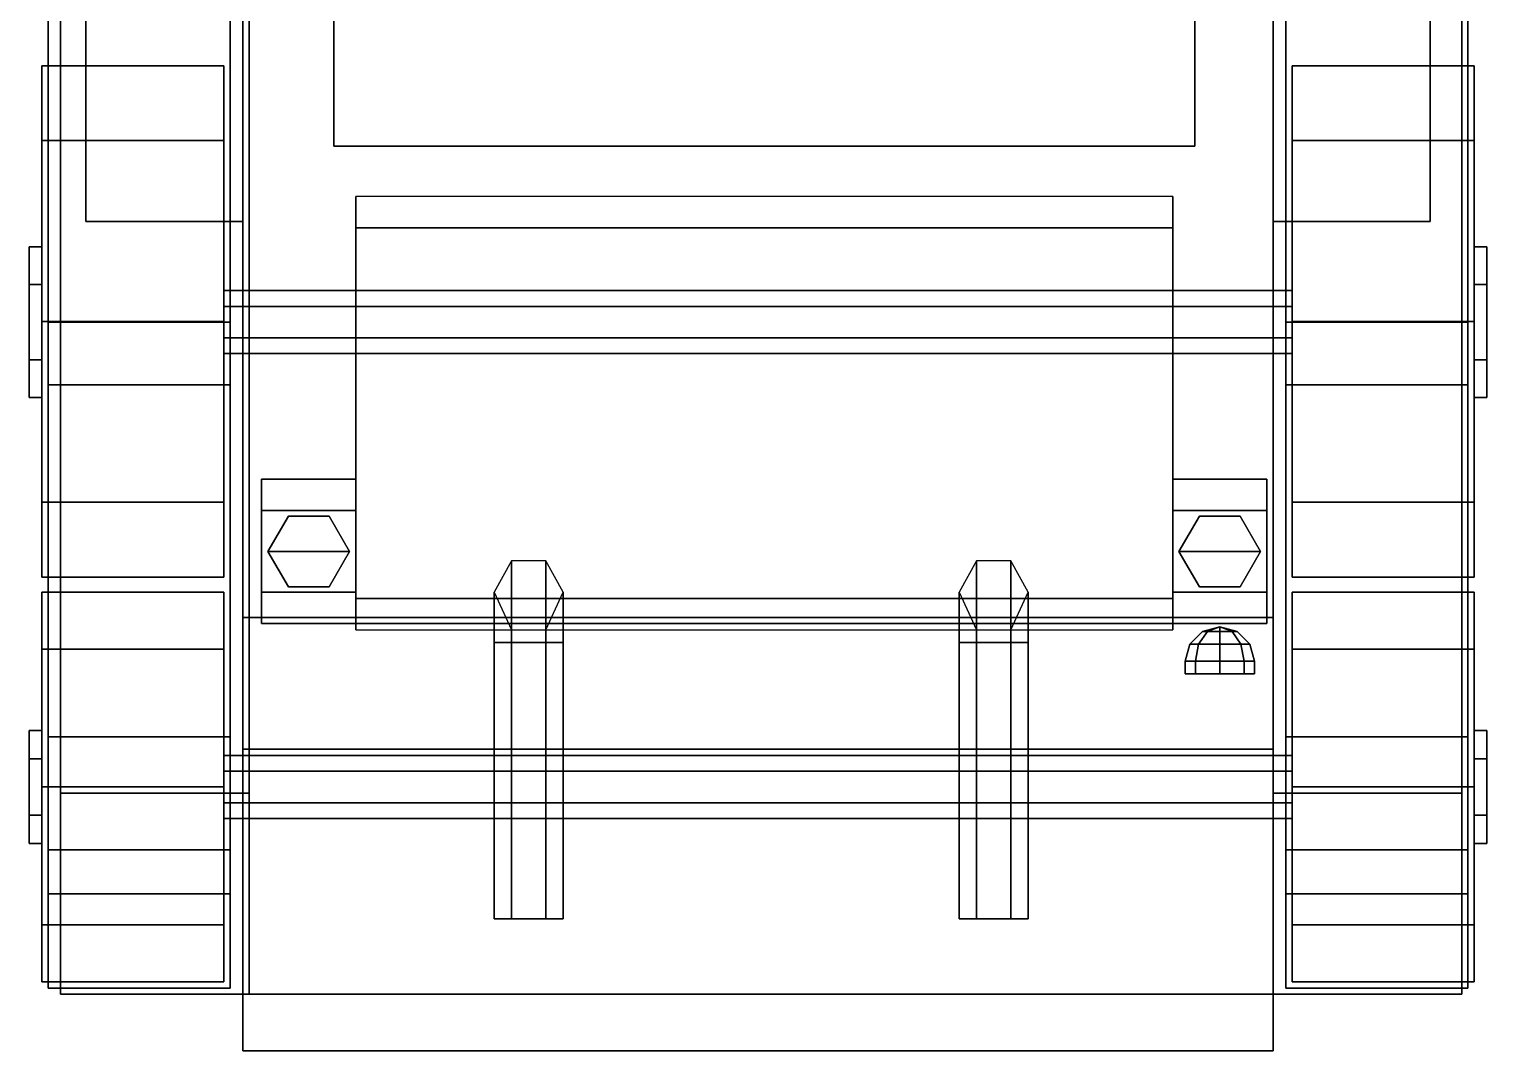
# Model space of a CAD drawing. Extents: x -1.17 to 1.15, y -2.92 to 2.79.
# Drawn here: x -1.165 to 1.155, y -2.92 to -1.294 of the extents above; entities that cross this region are included whole.
import ezdxf

# ---------------------------------------------------------------- set-up
doc = ezdxf.new("R2010")
doc.units = 0
doc.layers.get('0').update_dxf_attribs({"linetype": 'CONTINUOUS'})
for name, color, linetype in [('MUDGUARD', 5, 'CONTINUOUS'), ('TRACKS', 8, 'CONTINUOUS'), ('WHEELS', 2, 'CONTINUOUS')]:
    doc.layers.add(name, color=color, linetype=linetype)

msp = doc.modelspace()

# ---------------------------------------------------------------- linework, layer by layer
for points in [[(-1.075, 0.97, 1.37), (-1.075, 0.97, 1.22), (-1.075, -1.6, 1.22), (-1.075, -1.6, 1.37)], [(-1.075, -1.6, 1.37), (-0.825, -1.6, 1.37), (-0.825, 0.97, 1.37), (-1.075, 0.97, 1.37)], [(-0.825, 0.96, 0.33), (-0.825, -2.23, 0.33), (-0.825, -2.44, 1.5), (-0.825, 0.96, 1.5)], [(0.815, 0.96, 0.33), (0.815, -2.23, 0.33), (-0.825, -2.23, 0.33), (-0.825, 0.96, 0.33)], [(-0.825, 0.96, 1.5), (-0.825, -2.44, 1.5), (0.815, -2.44, 1.5), (0.815, 0.96, 1.5)], [(1.065, 0.97, 1.37), (0.815, 0.97, 1.37), (0.815, -1.6, 1.37), (1.065, -1.6, 1.37)], [(0.815, -2.44, 1.5), (0.815, -2.23, 0.33), (0.815, 0.96, 0.33), (0.815, 0.96, 1.5)], [(1.065, -1.6, 1.37), (1.065, -1.6, 1.22), (1.065, 0.97, 1.22), (1.065, 0.97, 1.37)], [(-0.68, -1.48, 1.57), (0.69, -1.48, 1.57), (0.69, -1.02, 1.57), (-0.68, -1.02, 1.57)], [(-0.68, -1.02, 1.5), (-0.68, -1.48, 1.5), (-0.68, -1.48, 1.57), (-0.68, -1.02, 1.57)], [(0.69, -1.02, 1.57), (0.69, -1.48, 1.57), (0.69, -1.48, 1.5), (0.69, -1.02, 1.5)], [(-0.68, -1.48, 1.5), (0.69, -1.48, 1.5), (0.69, -1.48, 1.57), (-0.68, -1.48, 1.57)], [(-0.645, -1.56, 1.5), (-0.645, -2.25, 1.5), (-0.645, -2.24, 1.6), (-0.645, -1.61, 1.6)], [(0.655, -1.61, 1.6), (0.655, -1.56, 1.5), (-0.645, -1.56, 1.5), (-0.645, -1.61, 1.6)], [(0.655, -2.24, 1.6), (0.655, -2.25, 1.5), (0.655, -1.56, 1.5), (0.655, -1.61, 1.6)], [(-1.075, -1.6, 1.22), (-0.825, -1.6, 1.22), (-0.825, -1.6, 1.37), (-1.075, -1.6, 1.37)], [(0.815, -1.6, 1.37), (0.815, -1.6, 1.22), (1.065, -1.6, 1.22), (1.065, -1.6, 1.37)], [(0.655, -1.71, 1.65), (0.655, -1.61, 1.6), (-0.645, -1.61, 1.6), (-0.645, -1.71, 1.65)], [(-0.645, -1.61, 1.6), (-0.645, -2.24, 1.6), (-0.645, -2.2, 1.65), (-0.645, -1.71, 1.65)], [(0.655, -2.2, 1.65), (0.655, -2.24, 1.6), (0.655, -1.61, 1.6), (0.655, -1.71, 1.65)], [(-0.645, -1.71, 1.65), (-0.645, -2.2, 1.65), (0.655, -2.2, 1.65), (0.655, -1.71, 1.65)], [(-0.795, -2.01, 1.5), (-0.795, -2.24, 1.5), (-0.795, -2.24, 1.59), (-0.795, -2.01, 1.59)], [(-0.645, -2.01, 1.59), (-0.645, -2.01, 1.5), (-0.795, -2.01, 1.5), (-0.795, -2.01, 1.59)], [(-0.645, -2.06, 1.65), (-0.645, -2.01, 1.59), (-0.795, -2.01, 1.59), (-0.795, -2.06, 1.65)], [(-0.795, -2.01, 1.59), (-0.795, -2.24, 1.59), (-0.795, -2.19, 1.65), (-0.795, -2.06, 1.65)], [(0.805, -2.06, 1.65), (0.805, -2.01, 1.59), (0.655, -2.01, 1.59), (0.655, -2.06, 1.65)], [(0.805, -2.01, 1.59), (0.805, -2.01, 1.5), (0.655, -2.01, 1.5), (0.655, -2.01, 1.59)], [(0.805, -2.19, 1.65), (0.805, -2.24, 1.59), (0.805, -2.01, 1.59), (0.805, -2.06, 1.65)], [(0.805, -2.24, 1.59), (0.805, -2.24, 1.5), (0.805, -2.01, 1.5), (0.805, -2.01, 1.59)], [(-0.795, -2.06, 1.65), (-0.795, -2.19, 1.65), (-0.645, -2.19, 1.65), (-0.645, -2.06, 1.65)], [(0.655, -2.06, 1.65), (0.655, -2.19, 1.65), (0.805, -2.19, 1.65), (0.805, -2.06, 1.65)], [(-0.7525, -2.0687, 1.65), (-0.785, -2.125, 1.65), (-0.785, -2.125, 1.7), (-0.7525, -2.0687, 1.7)], [(-0.785, -2.125, 1.7), (-0.655, -2.125, 1.7), (-0.6875, -2.0687, 1.7), (-0.7525, -2.0687, 1.7)], [(-0.6875, -2.0687, 1.65), (-0.7525, -2.0687, 1.65), (-0.7525, -2.0687, 1.7), (-0.6875, -2.0687, 1.7)], [(-0.655, -2.125, 1.65), (-0.6875, -2.0687, 1.65), (-0.6875, -2.0687, 1.7), (-0.655, -2.125, 1.7)], [(0.665, -2.125, 1.7), (0.795, -2.125, 1.7), (0.7625, -2.0687, 1.7), (0.6975, -2.0687, 1.7)], [(0.6975, -2.0687, 1.65), (0.665, -2.125, 1.65), (0.665, -2.125, 1.7), (0.6975, -2.0687, 1.7)], [(0.7625, -2.0687, 1.65), (0.6975, -2.0687, 1.65), (0.6975, -2.0687, 1.7), (0.7625, -2.0687, 1.7)], [(0.795, -2.125, 1.65), (0.7625, -2.0687, 1.65), (0.7625, -2.0687, 1.7), (0.795, -2.125, 1.7)], [(-0.785, -2.125, 1.65), (-0.7525, -2.1813, 1.65), (-0.7525, -2.1813, 1.7), (-0.785, -2.125, 1.7)], [(-0.7525, -2.1813, 1.7), (-0.6875, -2.1813, 1.7), (-0.655, -2.125, 1.7), (-0.785, -2.125, 1.7)], [(-0.6875, -2.1813, 1.65), (-0.655, -2.125, 1.65), (-0.655, -2.125, 1.7), (-0.6875, -2.1813, 1.7)], [(0.6975, -2.1813, 1.7), (0.7625, -2.1813, 1.7), (0.795, -2.125, 1.7), (0.665, -2.125, 1.7)], [(0.665, -2.125, 1.65), (0.6975, -2.1813, 1.65), (0.6975, -2.1813, 1.7), (0.665, -2.125, 1.7)], [(0.7625, -2.1813, 1.65), (0.795, -2.125, 1.65), (0.795, -2.125, 1.7), (0.7625, -2.1813, 1.7)], [(-0.3975, -2.14, 1.5), (-0.425, -2.19, 1.5), (-0.425, -2.27, 1.58), (-0.3975, -2.27, 1.6276)], [(-0.3425, -2.14, 1.5), (-0.3975, -2.14, 1.5), (-0.3975, -2.27, 1.6276), (-0.3425, -2.27, 1.6276)], [(-0.315, -2.19, 1.5), (-0.3425, -2.14, 1.5), (-0.3425, -2.27, 1.6276), (-0.315, -2.27, 1.58)], [(0.3425, -2.14, 1.5), (0.315, -2.19, 1.5), (0.315, -2.27, 1.58), (0.3425, -2.27, 1.6276)], [(0.3975, -2.14, 1.5), (0.3425, -2.14, 1.5), (0.3425, -2.27, 1.6276), (0.3975, -2.27, 1.6276)], [(0.425, -2.19, 1.5), (0.3975, -2.14, 1.5), (0.3975, -2.27, 1.6276), (0.425, -2.27, 1.58)], [(-0.795, -2.19, 1.65), (-0.795, -2.24, 1.59), (-0.645, -2.24, 1.59), (-0.645, -2.19, 1.65)], [(-0.7525, -2.1813, 1.65), (-0.6875, -2.1813, 1.65), (-0.6875, -2.1813, 1.7), (-0.7525, -2.1813, 1.7)], [(-0.645, -2.2, 1.65), (-0.645, -2.24, 1.6), (0.655, -2.24, 1.6), (0.655, -2.2, 1.65)], [(-0.425, -2.19, 1.5), (-0.3975, -2.25, 1.5), (-0.3975, -2.27, 1.5324), (-0.425, -2.27, 1.58)], [(-0.3425, -2.25, 1.5), (-0.315, -2.19, 1.5), (-0.315, -2.27, 1.58), (-0.3425, -2.27, 1.5324)], [(0.315, -2.19, 1.5), (0.3425, -2.25, 1.5), (0.3425, -2.27, 1.5324), (0.315, -2.27, 1.58)], [(0.3975, -2.25, 1.5), (0.425, -2.19, 1.5), (0.425, -2.27, 1.58), (0.3975, -2.27, 1.5324)], [(0.655, -2.19, 1.65), (0.655, -2.24, 1.59), (0.805, -2.24, 1.59), (0.805, -2.19, 1.65)], [(0.6975, -2.1813, 1.65), (0.7625, -2.1813, 1.65), (0.7625, -2.1813, 1.7), (0.6975, -2.1813, 1.7)], [(-0.825, -2.23, 0.33), (-0.825, -2.83, 0.67), (-0.825, -2.92, 1.14), (-0.825, -2.44, 1.5)], [(0.815, -2.23, 0.33), (0.815, -2.83, 0.67), (-0.825, -2.83, 0.67), (-0.825, -2.23, 0.33)], [(-0.795, -2.24, 1.59), (-0.795, -2.24, 1.5), (-0.645, -2.24, 1.5), (-0.645, -2.24, 1.59)], [(-0.645, -2.24, 1.6), (-0.645, -2.25, 1.5), (0.655, -2.25, 1.5), (0.655, -2.24, 1.6)], [(-0.3975, -2.25, 1.5), (-0.3425, -2.25, 1.5), (-0.3425, -2.27, 1.5324), (-0.3975, -2.27, 1.5324)], [(0.3425, -2.25, 1.5), (0.3975, -2.25, 1.5), (0.3975, -2.27, 1.5324), (0.3425, -2.27, 1.5324)], [(0.655, -2.24, 1.59), (0.655, -2.24, 1.5), (0.805, -2.24, 1.5), (0.805, -2.24, 1.59)], [(0.73, -2.245, 1.595), (0.7025, -2.2524, 1.595), (0.7106, -2.2524, 1.6144), (0.73, -2.245, 1.595)], [(0.73, -2.245, 1.595), (0.7106, -2.2524, 1.5756), (0.7025, -2.2524, 1.595), (0.73, -2.245, 1.595)], [(0.73, -2.245, 1.595), (0.7106, -2.2524, 1.6144), (0.73, -2.2524, 1.6225), (0.73, -2.245, 1.595)], [(0.73, -2.245, 1.595), (0.73, -2.2524, 1.5675), (0.7106, -2.2524, 1.5756), (0.73, -2.245, 1.595)], [(0.73, -2.245, 1.595), (0.73, -2.2524, 1.6225), (0.7494, -2.2524, 1.6144), (0.73, -2.245, 1.595)], [(0.73, -2.245, 1.595), (0.7494, -2.2524, 1.6144), (0.7575, -2.2524, 1.595), (0.73, -2.245, 1.595)], [(0.73, -2.245, 1.595), (0.7575, -2.2524, 1.595), (0.7494, -2.2524, 1.5756), (0.73, -2.245, 1.595)], [(0.73, -2.245, 1.595), (0.7494, -2.2524, 1.5756), (0.73, -2.2524, 1.5675), (0.73, -2.245, 1.595)], [(0.815, -2.92, 1.14), (0.815, -2.83, 0.67), (0.815, -2.23, 0.33), (0.815, -2.44, 1.5)], [(-0.3975, -2.27, 1.6276), (-0.425, -2.27, 1.58), (-0.425, -2.71, 1.58), (-0.3975, -2.71, 1.6276)], [(-0.425, -2.27, 1.58), (-0.3975, -2.27, 1.5324), (-0.3975, -2.71, 1.5324), (-0.425, -2.71, 1.58)], [(-0.3425, -2.27, 1.6276), (-0.3975, -2.27, 1.6276), (-0.3975, -2.71, 1.6276), (-0.3425, -2.71, 1.6276)], [(-0.3975, -2.27, 1.5324), (-0.3425, -2.27, 1.5324), (-0.3425, -2.71, 1.5324), (-0.3975, -2.71, 1.5324)], [(-0.315, -2.27, 1.58), (-0.3425, -2.27, 1.6276), (-0.3425, -2.71, 1.6276), (-0.315, -2.71, 1.58)], [(-0.3425, -2.27, 1.5324), (-0.315, -2.27, 1.58), (-0.315, -2.71, 1.58), (-0.3425, -2.71, 1.5324)], [(0.3425, -2.27, 1.6276), (0.315, -2.27, 1.58), (0.315, -2.71, 1.58), (0.3425, -2.71, 1.6276)], [(0.315, -2.27, 1.58), (0.3425, -2.27, 1.5324), (0.3425, -2.71, 1.5324), (0.315, -2.71, 1.58)], [(0.3425, -2.27, 1.5324), (0.3975, -2.27, 1.5324), (0.3975, -2.71, 1.5324), (0.3425, -2.71, 1.5324)], [(0.3975, -2.27, 1.6276), (0.3425, -2.27, 1.6276), (0.3425, -2.71, 1.6276), (0.3975, -2.71, 1.6276)], [(0.425, -2.27, 1.58), (0.3975, -2.27, 1.6276), (0.3975, -2.71, 1.6276), (0.425, -2.71, 1.58)], [(0.3975, -2.27, 1.5324), (0.425, -2.27, 1.58), (0.425, -2.71, 1.58), (0.3975, -2.71, 1.5324)], [(0.6824, -2.2725, 1.595), (0.675, -2.3, 1.595), (0.6911, -2.3, 1.6339), (0.6963, -2.2725, 1.6287)], [(0.6963, -2.2725, 1.5613), (0.6911, -2.3, 1.5561), (0.675, -2.3, 1.595), (0.6824, -2.2725, 1.595)], [(0.7025, -2.2524, 1.595), (0.6824, -2.2725, 1.595), (0.6963, -2.2725, 1.6287), (0.7106, -2.2524, 1.6144)], [(0.7106, -2.2524, 1.5756), (0.6963, -2.2725, 1.5613), (0.6824, -2.2725, 1.595), (0.7025, -2.2524, 1.595)], [(0.6963, -2.2725, 1.6287), (0.6911, -2.3, 1.6339), (0.73, -2.3, 1.65), (0.73, -2.2725, 1.6426)], [(0.73, -2.2725, 1.5474), (0.73, -2.3, 1.54), (0.6911, -2.3, 1.5561), (0.6963, -2.2725, 1.5613)], [(0.7106, -2.2524, 1.6144), (0.6963, -2.2725, 1.6287), (0.73, -2.2725, 1.6426), (0.73, -2.2524, 1.6225)], [(0.73, -2.2524, 1.5675), (0.73, -2.2725, 1.5474), (0.6963, -2.2725, 1.5613), (0.7106, -2.2524, 1.5756)], [(0.73, -2.2524, 1.6225), (0.73, -2.2725, 1.6426), (0.7637, -2.2725, 1.6287), (0.7494, -2.2524, 1.6144)], [(0.7494, -2.2524, 1.5756), (0.7637, -2.2725, 1.5613), (0.73, -2.2725, 1.5474), (0.73, -2.2524, 1.5675)], [(0.73, -2.2725, 1.6426), (0.73, -2.3, 1.65), (0.7689, -2.3, 1.6339), (0.7637, -2.2725, 1.6287)], [(0.7637, -2.2725, 1.5613), (0.7689, -2.3, 1.5561), (0.73, -2.3, 1.54), (0.73, -2.2725, 1.5474)], [(0.7494, -2.2524, 1.6144), (0.7637, -2.2725, 1.6287), (0.7776, -2.2725, 1.595), (0.7575, -2.2524, 1.595)], [(0.7575, -2.2524, 1.595), (0.7776, -2.2725, 1.595), (0.7637, -2.2725, 1.5613), (0.7494, -2.2524, 1.5756)], [(0.7637, -2.2725, 1.6287), (0.7689, -2.3, 1.6339), (0.785, -2.3, 1.595), (0.7776, -2.2725, 1.595)], [(0.7776, -2.2725, 1.595), (0.785, -2.3, 1.595), (0.7689, -2.3, 1.5561), (0.7637, -2.2725, 1.5613)], [(0.6911, -2.3, 1.6339), (0.675, -2.3, 1.595), (0.675, -2.32, 1.595), (0.6911, -2.32, 1.6339)], [(0.675, -2.3, 1.595), (0.6911, -2.3, 1.5561), (0.6911, -2.32, 1.5561), (0.675, -2.32, 1.595)], [(0.73, -2.3, 1.65), (0.6911, -2.3, 1.6339), (0.6911, -2.32, 1.6339), (0.73, -2.32, 1.65)], [(0.6911, -2.3, 1.5561), (0.73, -2.3, 1.54), (0.73, -2.32, 1.54), (0.6911, -2.32, 1.5561)], [(0.7689, -2.3, 1.6339), (0.73, -2.3, 1.65), (0.73, -2.32, 1.65), (0.7689, -2.32, 1.6339)], [(0.73, -2.3, 1.54), (0.7689, -2.3, 1.5561), (0.7689, -2.32, 1.5561), (0.73, -2.32, 1.54)], [(0.785, -2.3, 1.595), (0.7689, -2.3, 1.6339), (0.7689, -2.32, 1.6339), (0.785, -2.32, 1.595)], [(0.7689, -2.3, 1.5561), (0.785, -2.3, 1.595), (0.785, -2.32, 1.595), (0.7689, -2.32, 1.5561)], [(0.73, -2.32, 1.65), (0.6911, -2.32, 1.6339), (0.675, -2.32, 1.595), (0.7689, -2.32, 1.6339)], [(0.7689, -2.32, 1.6339), (0.675, -2.32, 1.595), (0.6911, -2.32, 1.5561), (0.785, -2.32, 1.595)], [(0.785, -2.32, 1.595), (0.6911, -2.32, 1.5561), (0.73, -2.32, 1.54), (0.7689, -2.32, 1.5561)], [(-0.825, -2.44, 1.5), (-0.825, -2.92, 1.14), (0.815, -2.92, 1.14), (0.815, -2.44, 1.5)], [(-0.3425, -2.71, 1.6276), (-0.3975, -2.71, 1.6276), (-0.425, -2.71, 1.58), (-0.315, -2.71, 1.58)], [(-0.315, -2.71, 1.58), (-0.425, -2.71, 1.58), (-0.3975, -2.71, 1.5324), (-0.3425, -2.71, 1.5324)], [(0.3975, -2.71, 1.6276), (0.3425, -2.71, 1.6276), (0.315, -2.71, 1.58), (0.425, -2.71, 1.58)], [(0.425, -2.71, 1.58), (0.315, -2.71, 1.58), (0.3425, -2.71, 1.5324), (0.3975, -2.71, 1.5324)], [(-0.825, -2.92, 1.14), (-0.825, -2.83, 0.67), (0.815, -2.83, 0.67), (0.815, -2.92, 1.14)]]:
    msp.add_3dface(points)
at = {"layer": 'MUDGUARD'}
for points in [[(-0.815, 0.96, 1.22), (-1.115, 0.96, 1.22), (-1.115, -2.51, 1.22), (-0.815, -2.51, 1.22)], [(-1.115, -2.51, 1.22), (-1.115, 0.96, 1.22), (-0.815, 0.96, 1.22), (-0.815, -2.51, 1.22)], [(1.115, -2.51, 1.22), (1.115, 0.96, 1.22), (0.815, 0.96, 1.22), (0.815, -2.51, 1.22)], [(0.815, 0.96, 1.22), (1.115, 0.96, 1.22), (1.115, -2.51, 1.22), (0.815, -2.51, 1.22)], [(-1.115, -2.51, 1.22), (-1.115, -2.83, 0.96), (-0.815, -2.83, 0.96), (-0.815, -2.51, 1.22)], [(-0.815, -2.83, 0.96), (-1.115, -2.83, 0.96), (-1.115, -2.51, 1.22), (-0.815, -2.51, 1.22)], [(1.115, -2.51, 1.22), (1.115, -2.83, 0.96), (0.815, -2.83, 0.96), (0.815, -2.51, 1.22)], [(0.815, -2.83, 0.96), (1.115, -2.83, 0.96), (1.115, -2.51, 1.22), (0.815, -2.51, 1.22)]]:
    msp.add_3dface(points, dxfattribs=at)
at = {"layer": 'TRACKS'}
for points in [[(-1.135, -1.86), (-0.845, -1.86), (-0.845, 1.65), (-1.135, 1.65)], [(-0.845, 1.65), (-0.845, -1.86), (-1.135, -1.86), (-1.135, 1.65)], [(1.125, 1.65), (1.125, -1.86), (0.835, -1.86), (0.835, 1.65)], [(0.835, -1.86), (1.125, -1.86), (1.125, 1.65), (0.835, 1.65)], [(-0.845, -1.76, 0.84), (-0.845, 1.58, 0.84), (-1.135, 1.58, 0.84), (-1.135, -1.76, 0.84)], [(-1.135, 1.58, 0.84), (-0.845, 1.58, 0.84), (-0.845, -1.76, 0.84), (-1.135, -1.76, 0.84)], [(1.125, -1.76, 0.84), (1.125, 1.58, 0.84), (0.835, 1.58, 0.84), (0.835, -1.76, 0.84)], [(0.835, 1.58, 0.84), (1.125, 1.58, 0.84), (1.125, -1.76, 0.84), (0.835, -1.76, 0.84)], [(-1.135, -1.76, 0.84), (-0.845, -1.76, 0.84), (-0.845, -2.42, 0.91), (-1.135, -2.42, 0.91)], [(-0.845, -2.42, 0.91), (-0.845, -1.76, 0.84), (-1.135, -1.76, 0.84), (-1.135, -2.42, 0.91)], [(0.835, -1.76, 0.84), (1.125, -1.76, 0.84), (1.125, -2.42, 0.91), (0.835, -2.42, 0.91)], [(1.125, -2.42, 0.91), (1.125, -1.76, 0.84), (0.835, -1.76, 0.84), (0.835, -2.42, 0.91)], [(-0.845, -1.86), (-0.845, -2.6, 0.24), (-1.135, -2.6, 0.24), (-1.135, -1.86)], [(-1.135, -2.6, 0.24), (-0.845, -2.6, 0.24), (-0.845, -1.86), (-1.135, -1.86)], [(1.125, -1.86), (1.125, -2.6, 0.24), (0.835, -2.6, 0.24), (0.835, -1.86)], [(0.835, -2.6, 0.24), (1.125, -2.6, 0.24), (1.125, -1.86), (0.835, -1.86)], [(-0.845, -2.67, 0.86), (-0.845, -2.42, 0.91), (-1.135, -2.42, 0.91), (-1.135, -2.67, 0.86)], [(-1.135, -2.42, 0.91), (-0.845, -2.42, 0.91), (-0.845, -2.67, 0.86), (-1.135, -2.67, 0.86)], [(1.125, -2.67, 0.86), (1.125, -2.42, 0.91), (0.835, -2.42, 0.91), (0.835, -2.67, 0.86)], [(0.835, -2.42, 0.91), (1.125, -2.42, 0.91), (1.125, -2.67, 0.86), (0.835, -2.67, 0.86)], [(-1.135, -2.82, 0.4), (-0.845, -2.82, 0.4), (-0.845, -2.6, 0.24), (-1.135, -2.6, 0.24)], [(-0.845, -2.6, 0.24), (-0.845, -2.82, 0.4), (-1.135, -2.82, 0.4), (-1.135, -2.6, 0.24)], [(0.835, -2.82, 0.4), (1.125, -2.82, 0.4), (1.125, -2.6, 0.24), (0.835, -2.6, 0.24)], [(1.125, -2.6, 0.24), (1.125, -2.82, 0.4), (0.835, -2.82, 0.4), (0.835, -2.6, 0.24)], [(-1.135, -2.67, 0.86), (-0.845, -2.67, 0.86), (-0.845, -2.82, 0.66), (-1.135, -2.82, 0.66)], [(-0.845, -2.82, 0.66), (-0.845, -2.67, 0.86), (-1.135, -2.67, 0.86), (-1.135, -2.82, 0.66)], [(0.835, -2.67, 0.86), (1.125, -2.67, 0.86), (1.125, -2.82, 0.66), (0.835, -2.82, 0.66)], [(1.125, -2.82, 0.66), (1.125, -2.67, 0.86), (0.835, -2.67, 0.86), (0.835, -2.82, 0.66)], [(-0.845, -2.82, 0.4), (-0.845, -2.82, 0.66), (-1.135, -2.82, 0.66), (-1.135, -2.82, 0.4)], [(-1.135, -2.82, 0.66), (-0.845, -2.82, 0.66), (-0.845, -2.82, 0.4), (-1.135, -2.82, 0.4)], [(1.125, -2.82, 0.4), (1.125, -2.82, 0.66), (0.835, -2.82, 0.66), (0.835, -2.82, 0.4)], [(0.835, -2.82, 0.66), (1.125, -2.82, 0.66), (1.125, -2.82, 0.4), (0.835, -2.82, 0.4)]]:
    msp.add_3dface(points, dxfattribs=at)
at = {"layer": 'WHEELS'}
for points in [[(-0.855, -1.4712, 0.6998), (-0.855, -1.352, 0.412), (-1.145, -1.352, 0.412), (-1.145, -1.4712, 0.6998)], [(-1.145, -2.166, 0.412), (-1.145, -1.4712, 0.6998), (-1.145, -1.352, 0.412), (-1.145, -2.0468, 0.1242)], [(-1.145, -2.0468, 0.1242), (-1.145, -1.352, 0.412), (-1.145, -1.4712, 0.1242), (-1.145, -1.759, 0.005)], [(-0.855, -1.352, 0.412), (-0.855, -1.4712, 0.1242), (-1.145, -1.4712, 0.1242), (-1.145, -1.352, 0.412)], [(-0.855, -2.0468, 0.6998), (-0.855, -1.352, 0.412), (-0.855, -1.4712, 0.6998), (-0.855, -1.759, 0.819)], [(-0.855, -2.166, 0.412), (-0.855, -1.4712, 0.1242), (-0.855, -1.352, 0.412), (-0.855, -2.0468, 0.6998)], [(0.845, -2.166, 0.412), (0.845, -1.4712, 0.6998), (0.845, -1.352, 0.412), (0.845, -2.0468, 0.1242)], [(1.135, -1.4712, 0.6998), (1.135, -1.352, 0.412), (0.845, -1.352, 0.412), (0.845, -1.4712, 0.6998)], [(0.845, -2.0468, 0.1242), (0.845, -1.352, 0.412), (0.845, -1.4712, 0.1242), (0.845, -1.759, 0.005)], [(1.135, -1.352, 0.412), (1.135, -1.4712, 0.1242), (0.845, -1.4712, 0.1242), (0.845, -1.352, 0.412)], [(1.135, -2.166, 0.412), (1.135, -1.4712, 0.1242), (1.135, -1.352, 0.412), (1.135, -2.0468, 0.6998)], [(1.135, -2.0468, 0.6998), (1.135, -1.352, 0.412), (1.135, -1.4712, 0.6998), (1.135, -1.759, 0.819)], [(-1.145, -2.0468, 0.6998), (-1.145, -1.759, 0.819), (-1.145, -1.4712, 0.6998), (-1.145, -2.166, 0.412)], [(-0.855, -1.4712, 0.1242), (-0.855, -1.759, 0.005), (-1.145, -1.759, 0.005), (-1.145, -1.4712, 0.1242)], [(-0.855, -1.759, 0.819), (-0.855, -1.4712, 0.6998), (-1.145, -1.4712, 0.6998), (-1.145, -1.759, 0.819)], [(-0.855, -2.0468, 0.1242), (-0.855, -1.759, 0.005), (-0.855, -1.4712, 0.1242), (-0.855, -2.166, 0.412)], [(0.845, -2.0468, 0.6998), (0.845, -1.759, 0.819), (0.845, -1.4712, 0.6998), (0.845, -2.166, 0.412)], [(1.135, -1.4712, 0.1242), (1.135, -1.759, 0.005), (0.845, -1.759, 0.005), (0.845, -1.4712, 0.1242)], [(1.135, -1.759, 0.819), (1.135, -1.4712, 0.6998), (0.845, -1.4712, 0.6998), (0.845, -1.759, 0.819)], [(1.135, -2.0468, 0.1242), (1.135, -1.759, 0.005), (1.135, -1.4712, 0.1242), (1.135, -2.166, 0.412)], [(-1.165, -1.82, 0.5139), (-1.165, -1.7, 0.5139), (-1.165, -1.64, 0.41), (-1.165, -1.88, 0.41)], [(-1.145, -1.7, 0.5139), (-1.145, -1.64, 0.41), (-1.165, -1.64, 0.41), (-1.165, -1.7, 0.5139)], [(-1.165, -1.88, 0.41), (-1.165, -1.64, 0.41), (-1.165, -1.7, 0.3061), (-1.165, -1.82, 0.3061)], [(-1.145, -1.64, 0.41), (-1.145, -1.7, 0.3061), (-1.165, -1.7, 0.3061), (-1.165, -1.64, 0.41)], [(1.155, -1.7, 0.5139), (1.155, -1.64, 0.41), (1.135, -1.64, 0.41), (1.135, -1.7, 0.5139)], [(1.155, -1.64, 0.41), (1.155, -1.7, 0.3061), (1.135, -1.7, 0.3061), (1.135, -1.64, 0.41)], [(1.155, -1.88, 0.41), (1.155, -1.64, 0.41), (1.155, -1.7, 0.5139), (1.155, -1.82, 0.5139)], [(1.155, -1.82, 0.3061), (1.155, -1.7, 0.3061), (1.155, -1.64, 0.41), (1.155, -1.88, 0.41)], [(-1.145, -1.7, 0.3061), (-1.145, -1.82, 0.3061), (-1.165, -1.82, 0.3061), (-1.165, -1.7, 0.3061)], [(-1.145, -1.82, 0.5139), (-1.145, -1.7, 0.5139), (-1.165, -1.7, 0.5139), (-1.165, -1.82, 0.5139)], [(0.845, -1.71, 0.41), (0.845, -1.735, 0.3667), (-0.855, -1.735, 0.3667), (-0.855, -1.71, 0.41)], [(0.845, -1.735, 0.4533), (0.845, -1.71, 0.41), (-0.855, -1.71, 0.41), (-0.855, -1.735, 0.4533)], [(1.155, -1.7, 0.3061), (1.155, -1.82, 0.3061), (1.135, -1.82, 0.3061), (1.135, -1.7, 0.3061)], [(1.155, -1.82, 0.5139), (1.155, -1.7, 0.5139), (1.135, -1.7, 0.5139), (1.135, -1.82, 0.5139)], [(0.845, -1.735, 0.3667), (0.845, -1.785, 0.3667), (-0.855, -1.785, 0.3667), (-0.855, -1.735, 0.3667)], [(0.845, -1.785, 0.4533), (0.845, -1.735, 0.4533), (-0.855, -1.735, 0.4533), (-0.855, -1.785, 0.4533)], [(-0.855, -1.759, 0.005), (-0.855, -2.0468, 0.1242), (-1.145, -2.0468, 0.1242), (-1.145, -1.759, 0.005)], [(-0.855, -2.0468, 0.6998), (-0.855, -1.759, 0.819), (-1.145, -1.759, 0.819), (-1.145, -2.0468, 0.6998)], [(1.135, -1.759, 0.005), (1.135, -2.0468, 0.1242), (0.845, -2.0468, 0.1242), (0.845, -1.759, 0.005)], [(1.135, -2.0468, 0.6998), (1.135, -1.759, 0.819), (0.845, -1.759, 0.819), (0.845, -2.0468, 0.6998)], [(0.845, -1.785, 0.3667), (0.845, -1.81, 0.41), (-0.855, -1.81, 0.41), (-0.855, -1.785, 0.3667)], [(0.845, -1.81, 0.41), (0.845, -1.785, 0.4533), (-0.855, -1.785, 0.4533), (-0.855, -1.81, 0.41)], [(-1.145, -1.88, 0.41), (-1.145, -1.82, 0.5139), (-1.165, -1.82, 0.5139), (-1.165, -1.88, 0.41)], [(-1.145, -1.82, 0.3061), (-1.145, -1.88, 0.41), (-1.165, -1.88, 0.41), (-1.165, -1.82, 0.3061)], [(1.155, -1.88, 0.41), (1.155, -1.82, 0.5139), (1.135, -1.82, 0.5139), (1.135, -1.88, 0.41)], [(1.155, -1.82, 0.3061), (1.155, -1.88, 0.41), (1.135, -1.88, 0.41), (1.135, -1.82, 0.3061)], [(-0.855, -2.166, 0.412), (-0.855, -2.0468, 0.6998), (-1.145, -2.0468, 0.6998), (-1.145, -2.166, 0.412)], [(-0.855, -2.0468, 0.1242), (-0.855, -2.166, 0.412), (-1.145, -2.166, 0.412), (-1.145, -2.0468, 0.1242)], [(1.135, -2.166, 0.412), (1.135, -2.0468, 0.6998), (0.845, -2.0468, 0.6998), (0.845, -2.166, 0.412)], [(1.135, -2.0468, 0.1242), (1.135, -2.166, 0.412), (0.845, -2.166, 0.412), (0.845, -2.0468, 0.1242)], [(-0.855, -2.2808, 0.7892), (-0.855, -2.19, 0.57), (-1.145, -2.19, 0.57), (-1.145, -2.2808, 0.7892)], [(-0.855, -2.19, 0.57), (-0.855, -2.2808, 0.3508), (-1.145, -2.2808, 0.3508), (-1.145, -2.19, 0.57)], [(-1.145, -2.81, 0.57), (-1.145, -2.2808, 0.7892), (-1.145, -2.19, 0.57), (-1.145, -2.7192, 0.3508)], [(-1.145, -2.7192, 0.3508), (-1.145, -2.19, 0.57), (-1.145, -2.2808, 0.3508), (-1.145, -2.5, 0.26)], [(-0.855, -2.7192, 0.3508), (-0.855, -2.19, 0.57), (-0.855, -2.2808, 0.7892), (-0.855, -2.81, 0.57)], [(-0.855, -2.5, 0.26), (-0.855, -2.2808, 0.3508), (-0.855, -2.19, 0.57), (-0.855, -2.7192, 0.3508)], [(0.845, -2.2808, 0.3508), (0.845, -2.19, 0.57), (1.135, -2.19, 0.57), (1.135, -2.2808, 0.3508)], [(0.845, -2.2808, 0.3508), (0.845, -2.81, 0.57), (0.845, -2.7192, 0.7892), (0.845, -2.19, 0.57)], [(0.845, -2.19, 0.57), (0.845, -2.2808, 0.7892), (1.135, -2.2808, 0.7892), (1.135, -2.19, 0.57)], [(0.845, -2.19, 0.57), (0.845, -2.7192, 0.7892), (0.845, -2.5, 0.88), (0.845, -2.2808, 0.7892)], [(1.135, -2.19, 0.57), (1.135, -2.7192, 0.7892), (1.135, -2.81, 0.57), (1.135, -2.2808, 0.3508)], [(1.135, -2.2808, 0.7892), (1.135, -2.5, 0.88), (1.135, -2.7192, 0.7892), (1.135, -2.19, 0.57)], [(-0.855, -2.5, 0.88), (-0.855, -2.2808, 0.7892), (-1.145, -2.2808, 0.7892), (-1.145, -2.5, 0.88)], [(-0.855, -2.2808, 0.3508), (-0.855, -2.5, 0.26), (-1.145, -2.5, 0.26), (-1.145, -2.2808, 0.3508)], [(-1.145, -2.7192, 0.7892), (-1.145, -2.5, 0.88), (-1.145, -2.2808, 0.7892), (-1.145, -2.81, 0.57)], [(-0.855, -2.81, 0.57), (-0.855, -2.2808, 0.7892), (-0.855, -2.5, 0.88), (-0.855, -2.7192, 0.7892)], [(0.845, -2.5, 0.26), (0.845, -2.7192, 0.3508), (0.845, -2.81, 0.57), (0.845, -2.2808, 0.3508)], [(0.845, -2.5, 0.26), (0.845, -2.2808, 0.3508), (1.135, -2.2808, 0.3508), (1.135, -2.5, 0.26)], [(0.845, -2.2808, 0.7892), (0.845, -2.5, 0.88), (1.135, -2.5, 0.88), (1.135, -2.2808, 0.7892)], [(1.135, -2.2808, 0.3508), (1.135, -2.81, 0.57), (1.135, -2.7192, 0.3508), (1.135, -2.5, 0.26)], [(-1.145, -2.455, 0.6479), (-1.145, -2.41, 0.57), (-1.165, -2.41, 0.57), (-1.165, -2.455, 0.6479)], [(-1.145, -2.41, 0.57), (-1.145, -2.455, 0.4921), (-1.165, -2.455, 0.4921), (-1.165, -2.41, 0.57)], [(-1.165, -2.545, 0.6479), (-1.165, -2.455, 0.6479), (-1.165, -2.41, 0.57), (-1.165, -2.59, 0.57)], [(-1.165, -2.59, 0.57), (-1.165, -2.41, 0.57), (-1.165, -2.455, 0.4921), (-1.165, -2.545, 0.4921)], [(1.135, -2.455, 0.4921), (1.135, -2.41, 0.57), (1.155, -2.41, 0.57), (1.155, -2.455, 0.4921)], [(1.135, -2.41, 0.57), (1.135, -2.455, 0.6479), (1.155, -2.455, 0.6479), (1.155, -2.41, 0.57)], [(1.155, -2.41, 0.57), (1.155, -2.59, 0.57), (1.155, -2.545, 0.4921), (1.155, -2.455, 0.4921)], [(1.155, -2.455, 0.6479), (1.155, -2.545, 0.6479), (1.155, -2.59, 0.57), (1.155, -2.41, 0.57)], [(-1.145, -2.545, 0.6479), (-1.145, -2.455, 0.6479), (-1.165, -2.455, 0.6479), (-1.165, -2.545, 0.6479)], [(-1.145, -2.455, 0.4921), (-1.145, -2.545, 0.4921), (-1.165, -2.545, 0.4921), (-1.165, -2.455, 0.4921)], [(0.845, -2.475, 0.6133), (0.845, -2.45, 0.57), (-0.855, -2.45, 0.57), (-0.855, -2.475, 0.6133)], [(0.845, -2.45, 0.57), (0.845, -2.475, 0.5267), (-0.855, -2.475, 0.5267), (-0.855, -2.45, 0.57)], [(1.135, -2.545, 0.4921), (1.135, -2.455, 0.4921), (1.155, -2.455, 0.4921), (1.155, -2.545, 0.4921)], [(1.135, -2.455, 0.6479), (1.135, -2.545, 0.6479), (1.155, -2.545, 0.6479), (1.155, -2.455, 0.6479)], [(0.845, -2.525, 0.6133), (0.845, -2.475, 0.6133), (-0.855, -2.475, 0.6133), (-0.855, -2.525, 0.6133)], [(0.845, -2.475, 0.5267), (0.845, -2.525, 0.5267), (-0.855, -2.525, 0.5267), (-0.855, -2.475, 0.5267)], [(-0.855, -2.7192, 0.7892), (-0.855, -2.5, 0.88), (-1.145, -2.5, 0.88), (-1.145, -2.7192, 0.7892)], [(-0.855, -2.5, 0.26), (-0.855, -2.7192, 0.3508), (-1.145, -2.7192, 0.3508), (-1.145, -2.5, 0.26)], [(0.845, -2.7192, 0.3508), (0.845, -2.5, 0.26), (1.135, -2.5, 0.26), (1.135, -2.7192, 0.3508)], [(0.845, -2.5, 0.88), (0.845, -2.7192, 0.7892), (1.135, -2.7192, 0.7892), (1.135, -2.5, 0.88)], [(0.845, -2.55, 0.57), (0.845, -2.525, 0.6133), (-0.855, -2.525, 0.6133), (-0.855, -2.55, 0.57)], [(0.845, -2.525, 0.5267), (0.845, -2.55, 0.57), (-0.855, -2.55, 0.57), (-0.855, -2.525, 0.5267)], [(-1.145, -2.59, 0.57), (-1.145, -2.545, 0.6479), (-1.165, -2.545, 0.6479), (-1.165, -2.59, 0.57)], [(-1.145, -2.545, 0.4921), (-1.145, -2.59, 0.57), (-1.165, -2.59, 0.57), (-1.165, -2.545, 0.4921)], [(1.135, -2.59, 0.57), (1.135, -2.545, 0.4921), (1.155, -2.545, 0.4921), (1.155, -2.59, 0.57)], [(1.135, -2.545, 0.6479), (1.135, -2.59, 0.57), (1.155, -2.59, 0.57), (1.155, -2.545, 0.6479)], [(-0.855, -2.81, 0.57), (-0.855, -2.7192, 0.7892), (-1.145, -2.7192, 0.7892), (-1.145, -2.81, 0.57)], [(-0.855, -2.7192, 0.3508), (-0.855, -2.81, 0.57), (-1.145, -2.81, 0.57), (-1.145, -2.7192, 0.3508)], [(0.845, -2.81, 0.57), (0.845, -2.7192, 0.3508), (1.135, -2.7192, 0.3508), (1.135, -2.81, 0.57)], [(0.845, -2.7192, 0.7892), (0.845, -2.81, 0.57), (1.135, -2.81, 0.57), (1.135, -2.7192, 0.7892)]]:
    msp.add_3dface(points, dxfattribs=at)

doc.saveas('drawing.dxf')
